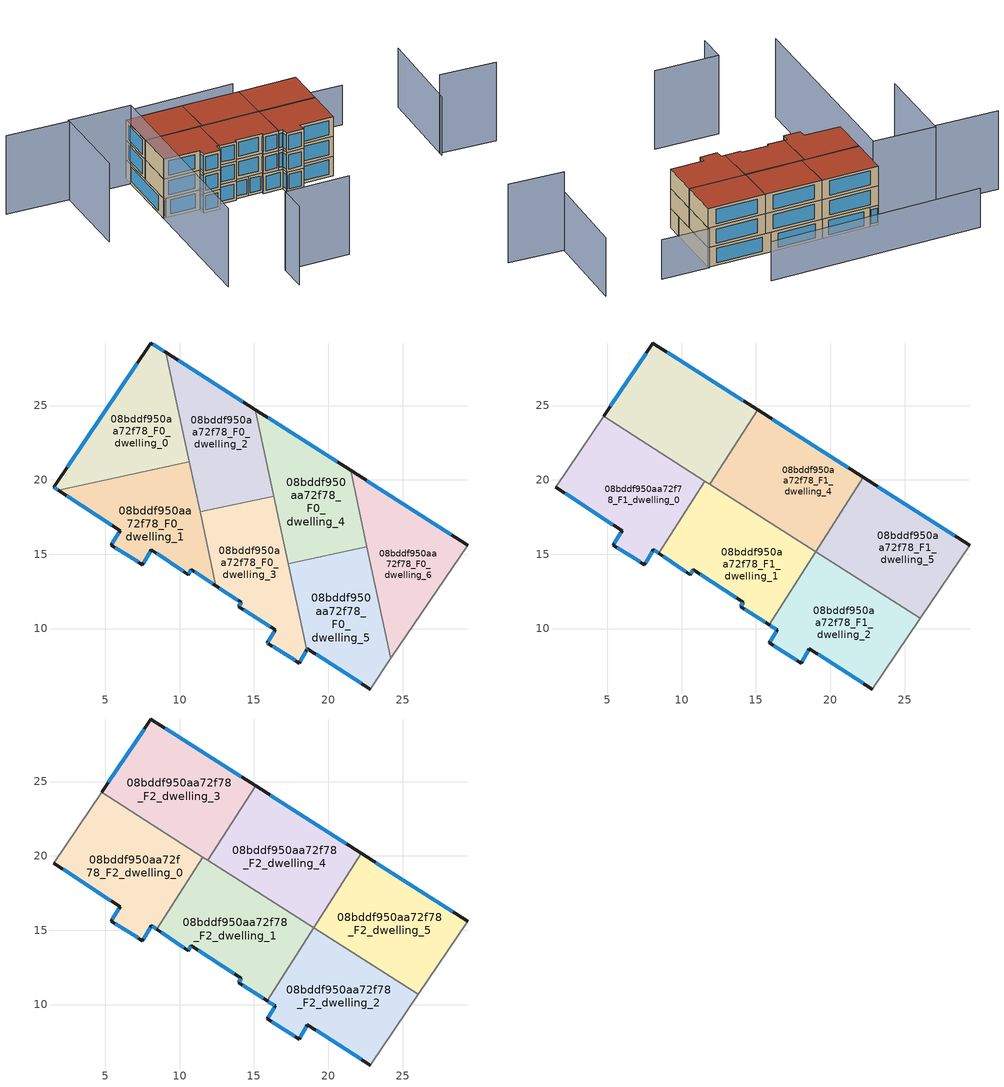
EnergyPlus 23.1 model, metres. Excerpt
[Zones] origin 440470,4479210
08bddf950aa72f78_F0_dwelling_0
 floor ground (EU_floor_Construction): 9.07,28.57 10.66,21.21 1.84,19.32 1.55,19.51 8.08,29.21 z0
 wall outside (EU_wall_Construction): 9.07,28.57 8.08,29.21 1.55,19.51 1.84,19.32 z0:3
 wall to 08bddf950aa72f78_F0_dwelling_1 (EU_wall_Construction): 1.84,19.32 10.66,21.21 z0:3
 wall to 08bddf950aa72f78_F0_dwelling_2 (EU_wall_Construction): 10.66,21.21 9.07,28.57 z0:3
 window (EU_Window_Construction): 8.93,28.66 8.21,29.12 / 1.59,19.48 1.8,19.34 / 7.17,27.86 2.45,20.86 z0.42:2.58
08bddf950aa72f78_F0_dwelling_1
 floor ground (EU_floor_Construction): 10.66,21.21 12.45,12.87 10.79,13.95 10.58,13.62 8.11,15.3 7.5,14.3 5.4,15.62 6,16.57 1.84,19.32 z0
 wall outside (EU_wall_Construction): 1.84,19.32 6,16.57 5.4,15.62 7.5,14.3 8.11,15.3 10.58,13.62 10.79,13.95 12.45,12.87 z0:3
 wall to 08bddf950aa72f78_F0_dwelling_3 (EU_wall_Construction): 12.45,12.87 11.38,17.84 z0:3
 wall to 08bddf950aa72f78_F0_dwelling_2 (EU_wall_Construction): 11.38,17.84 10.66,21.21 z0:3
 window (EU_Window_Construction): 7.58,14.44 8.02,15.16 / 5.69,15.44 7.21,14.48 / 5.92,16.44 5.48,15.75 / 2.42,18.93 5.42,16.95 / 11.02,13.8 12.22,13.02 / 10.61,13.67 10.76,13.91 / 8.45,15.06 10.24,13.86 z0.42:2.58
08bddf950aa72f78_F0_dwelling_2
 floor ground (EU_floor_Construction): 15.08,24.73 16.34,18.91 11.38,17.84 9.07,28.57 z0
 wall outside (EU_wall_Construction): 15.08,24.73 9.07,28.57 z0:3
 wall to 08bddf950aa72f78_F0_dwelling_3 (EU_wall_Construction): 11.38,17.84 16.34,18.91 z0:3
 wall to 08bddf950aa72f78_F0_dwelling_4 (EU_wall_Construction): 16.34,18.91 15.08,24.73 z0:3
 window (EU_Window_Construction): 14.25,25.27 9.91,28.04 z0.42:2.58
 ceiling adiabatic (EU_roof_Construction): 16.34,18.91 15.09,24.68 11.91,19.7 13.96,18.39 z3
08bddf950aa72f78_F0_dwelling_3
 floor ground (EU_floor_Construction): 16.34,18.91 18.56,8.57 18.05,7.68 15.98,8.99 15.89,9.04 16.43,9.9 13.98,11.48 14.15,11.76 12.45,12.87 11.38,17.84 z0
 wall outside (EU_wall_Construction): 12.45,12.87 14.15,11.76 13.98,11.48 16.43,9.9 15.89,9.04 15.98,8.99 18.05,7.68 18.56,8.57 z0:3
 wall to 08bddf950aa72f78_F0_dwelling_5 (EU_wall_Construction): 18.56,8.57 17.31,14.37 z0:3
 wall to 08bddf950aa72f78_F0_dwelling_4 (EU_wall_Construction): 17.31,14.37 16.34,18.91 z0:3
 window (EU_Window_Construction): 12.69,12.72 13.92,11.92 / 18.12,7.8 18.49,8.44 / 16.26,8.81 17.77,7.86 / 15.91,9.03 15.96,9 / 16.35,9.78 15.97,9.16 / 14.32,11.26 16.09,10.12 / 14.13,11.72 14,11.52 z0.42:2.58
 ceiling adiabatic (EU_roof_Construction): 16.84,16.56 16.34,18.91 13.96,18.39 z3
08bddf950aa72f78_F0_dwelling_4
 floor ground (EU_floor_Construction): 21.5,20.63 22.61,15.5 17.31,14.37 15.08,24.73 z0
 wall outside (EU_wall_Construction): 21.5,20.63 15.08,24.73 z0:3
 wall to 08bddf950aa72f78_F0_dwelling_5 (EU_wall_Construction): 17.31,14.37 22.61,15.5 z0:3
 wall to 08bddf950aa72f78_F0_dwelling_6 (EU_wall_Construction): 22.61,15.5 21.5,20.63 z0:3
 window (EU_Window_Construction): 20.61,21.2 15.97,24.16 z0.42:2.58
 ceiling adiabatic (EU_roof_Construction): 22.61,15.5 21.75,19.47 19.01,15.17 19.52,14.84 z3
08bddf950aa72f78_F0_dwelling_5
 floor ground (EU_floor_Construction): 22.61,15.5 24.22,8 22.82,5.93 18.59,8.63 18.56,8.57 17.31,14.37 z0
 wall outside (EU_wall_Construction): 18.59,8.63 22.82,5.93 / 18.59,8.63 18.56,8.57 z0:3
 wall adiabatic (EU_wall_Construction): 22.82,5.93 24.22,8 z0:3
 wall to 08bddf950aa72f78_F0_dwelling_6 (EU_wall_Construction): 24.22,8 22.61,15.5 z0:3
 window (EU_Window_Construction): 19.18,8.26 22.24,6.31 / 18.59,8.62 18.56,8.58 z0.42:2.58
 ceiling adiabatic (EU_roof_Construction): 23.26,12.46 22.61,15.5 19.53,14.84 z3
08bddf950aa72f78_F0_dwelling_6
 floor ground (EU_floor_Construction): 29.38,15.61 24.22,8 21.5,20.63 z0
 wall outside (EU_wall_Construction): 29.38,15.61 21.5,20.63 z0:3
 wall adiabatic (EU_wall_Construction): 24.22,8 29.38,15.61 z0:3
 window (EU_Window_Construction): 28.28,16.3 22.6,19.94 z0.42:2.58
08bddf950aa72f78_F1_dwelling_0
 floor to 08bddf950aa72f78_F0_dwelling_1 (EU_floor_Construction): 10.83,20.39 11.1,19.16 8.47,15.05 8.11,15.3 7.5,14.3 5.4,15.62 6,16.57 1.84,19.32 9.83,21.03 z3
 floor to 08bddf950aa72f78_F0_dwelling_0 (EU_floor_Construction): 9.83,21.03 1.84,19.32 1.55,19.51 4.75,24.27 z3
 floor to 08bddf950aa72f78_F0_dwelling_2 (EU_floor_Construction): 11.58,19.92 11.1,19.16 10.83,20.39 z3
 wall outside (EU_wall_Construction): 1.55,19.51 6,16.57 5.4,15.62 7.5,14.3 8.11,15.3 8.47,15.05 z3:6
 wall adiabatic (EU_wall_Construction): 4.75,24.27 1.55,19.51 z3:6
 wall to 08bddf950aa72f78_F1_dwelling_1 (EU_wall_Construction): 8.47,15.05 11.58,19.92 z3:6
 wall to 08bddf950aa72f78_F1_dwelling_3 (EU_wall_Construction): 11.58,19.92 4.75,24.27 z3:6
 window (EU_Window_Construction): 5.92,16.44 5.48,15.75 / 2.16,19.1 5.38,16.98 / 8.16,15.26 8.42,15.09 / 7.58,14.44 8.02,15.16 / 5.69,15.44 7.21,14.48 z3.42:5.58
08bddf950aa72f78_F1_dwelling_1
 floor to 08bddf950aa72f78_F0_dwelling_3 (EU_floor_Construction): 16.84,16.56 17.62,12.94 15.9,10.24 13.98,11.48 14.15,11.76 12.45,12.87 11.38,17.84 13.96,18.39 z3
 floor to 08bddf950aa72f78_F0_dwelling_1 (EU_floor_Construction): 11.1,19.16 12.45,12.87 10.79,13.95 10.58,13.62 8.47,15.05 z3
 floor to 08bddf950aa72f78_F0_dwelling_5 (EU_floor_Construction): 18.73,14.67 17.62,12.94 17.31,14.37 z3
 floor to 08bddf950aa72f78_F0_dwelling_2 (EU_floor_Construction): 13.96,18.39 11.38,17.84 11.1,19.16 11.58,19.92 z3
 floor to 08bddf950aa72f78_F0_dwelling_4 (EU_floor_Construction): 19.03,15.15 18.73,14.67 17.31,14.37 16.84,16.56 z3
 wall outside (EU_wall_Construction): 8.47,15.05 10.58,13.62 10.79,13.95 14.15,11.76 13.98,11.48 15.9,10.24 z3:6
 wall to 08bddf950aa72f78_F1_dwelling_2 (EU_wall_Construction): 15.9,10.24 19.03,15.16 z3:6
 wall to 08bddf950aa72f78_F1_dwelling_4 (EU_wall_Construction): 19.01,15.17 11.91,19.7 z3:6
 wall to 08bddf950aa72f78_F1_dwelling_3 (EU_wall_Construction): 11.91,19.7 11.58,19.92 z3:6
 wall to 08bddf950aa72f78_F1_dwelling_5 (EU_wall_Construction): 19.03,15.16 19.01,15.17 z3:6
 window (EU_Window_Construction): 10.61,13.67 10.76,13.91 / 8.76,14.85 10.29,13.82 / 14.25,11.3 15.63,10.41 / 14.13,11.72 14,11.52 / 11.25,13.65 13.68,12.07 z3.42:5.58
08bddf950aa72f78_F1_dwelling_2
 floor to 08bddf950aa72f78_F0_dwelling_5 (EU_floor_Construction): 23.26,12.46 24.22,8 22.82,5.93 18.59,8.63 18.56,8.57 17.62,12.94 18.73,14.67 19.53,14.84 z3
 floor to 08bddf950aa72f78_F0_dwelling_3 (EU_floor_Construction): 17.62,12.94 18.56,8.57 18.05,7.68 15.89,9.04 16.43,9.9 15.9,10.24 z3
 floor to 08bddf950aa72f78_F0_dwelling_6 (EU_floor_Construction): 26.04,10.68 24.22,8 23.26,12.46 z3
 floor to 08bddf950aa72f78_F0_dwelling_4 (EU_floor_Construction): 19.53,14.84 18.73,14.67 19.03,15.15 z3
 wall outside (EU_wall_Construction): 15.9,10.24 16.43,9.9 15.89,9.04 18.05,7.68 18.59,8.63 22.82,5.93 z3:6
 wall adiabatic (EU_wall_Construction): 22.82,5.93 26.04,10.68 z3:6
 wall to 08bddf950aa72f78_F1_dwelling_5 (EU_wall_Construction): 26.04,10.68 19.03,15.16 z3:6
 window (EU_Window_Construction): 15.97,10.19 16.35,9.95 / 19.18,8.26 22.24,6.31 / 18.13,7.81 18.52,8.5 / 16.19,8.85 17.75,7.87 / 16.35,9.78 15.97,9.16 z3.42:5.58
08bddf950aa72f78_F1_dwelling_3
 floor to 08bddf950aa72f78_F0_dwelling_0 (EU_floor_Construction): 9.07,28.57 10.66,21.21 9.83,21.03 4.75,24.27 8.08,29.21 z3
 floor to 08bddf950aa72f78_F0_dwelling_2 (EU_floor_Construction): 15.08,24.73 15.09,24.68 11.91,19.7 10.83,20.39 9.07,28.57 z3
 floor to 08bddf950aa72f78_F0_dwelling_1 (EU_floor_Construction): 10.66,21.21 10.83,20.39 9.83,21.03 z3
 wall outside (EU_wall_Construction): 15.11,24.71 8.08,29.21 4.75,24.27 z3:6
 wall to 08bddf950aa72f78_F1_dwelling_4 (EU_wall_Construction): 11.91,19.7 15.11,24.71 z3:6
 window (EU_Window_Construction): 7.61,28.52 5.22,24.96 / 14.14,25.34 9.05,28.58 z3.42:5.58
08bddf950aa72f78_F1_dwelling_4
 floor to 08bddf950aa72f78_F0_dwelling_4 (EU_floor_Construction): 21.5,20.63 21.75,19.47 19.01,15.17 16.84,16.56 15.09,24.68 15.11,24.71 z3
 floor adiabatic (EU_floor_Construction): 15.09,24.68 16.84,16.56 11.91,19.7 z3
 floor to 08bddf950aa72f78_F0_dwelling_6 (EU_floor_Construction): 22.21,20.18 21.75,19.47 21.5,20.63 z3
 wall outside (EU_wall_Construction): 22.21,20.18 15.11,24.71 z3:6
 wall to 08bddf950aa72f78_F1_dwelling_5 (EU_wall_Construction): 19.01,15.17 22.21,20.18 z3:6
 window (EU_Window_Construction): 21.23,20.81 16.1,24.08 z3.42:5.58
08bddf950aa72f78_F1_dwelling_5
 floor to 08bddf950aa72f78_F0_dwelling_6 (EU_floor_Construction): 29.38,15.61 26.04,10.68 23.26,12.46 21.75,19.47 22.21,20.18 z3
 floor adiabatic (EU_floor_Construction): 21.75,19.47 23.26,12.46 19.01,15.17 z3
 wall outside (EU_wall_Construction): 29.38,15.61 22.21,20.18 z3:6
 wall adiabatic (EU_wall_Construction): 26.04,10.68 29.38,15.61 z3:6
 window (EU_Window_Construction): 28.38,16.24 23.2,19.55 z3.42:5.58
08bddf950aa72f78_F2_dwelling_0
 floor to 08bddf950aa72f78_F1_dwelling_0 (EU_floor_Construction): 11.58,19.92 8.47,15.05 8.11,15.3 7.5,14.3 5.4,15.62 6,16.57 1.55,19.51 4.75,24.27 z6
 wall outside (EU_wall_Construction): 1.55,19.51 6,16.57 5.4,15.62 7.5,14.3 8.11,15.3 8.47,15.05 z6:9
 wall adiabatic (EU_wall_Construction): 4.75,24.27 1.55,19.51 z6:9
 wall to 08bddf950aa72f78_F2_dwelling_1 (EU_wall_Construction): 8.47,15.05 11.58,19.92 z6:9
 wall to 08bddf950aa72f78_F2_dwelling_3 (EU_wall_Construction): 11.58,19.92 4.75,24.27 z6:9
 window (EU_Window_Construction): 5.92,16.44 5.48,15.75 / 2.16,19.1 5.38,16.98 / 8.16,15.26 8.42,15.09 / 7.58,14.44 8.02,15.16 / 5.69,15.44 7.21,14.48 z6.42:8.58
 roof outside (EU_roof_Construction): 8.47,15.05 11.58,19.92 4.75,24.27 1.55,19.51 6,16.57 5.4,15.62 7.5,14.3 8.11,15.3 z9
08bddf950aa72f78_F2_dwelling_1
 floor to 08bddf950aa72f78_F1_dwelling_1 (EU_floor_Construction): 19.03,15.16 15.9,10.24 13.98,11.48 14.15,11.76 10.79,13.95 10.58,13.62 8.47,15.05 11.58,19.92 z6
 wall outside (EU_wall_Construction): 8.47,15.05 10.58,13.62 10.79,13.95 14.15,11.76 13.98,11.48 15.9,10.24 z6:9
 wall to 08bddf950aa72f78_F2_dwelling_2 (EU_wall_Construction): 15.9,10.24 19.03,15.16 z6:9
 wall to 08bddf950aa72f78_F2_dwelling_4 (EU_wall_Construction): 19.01,15.17 11.91,19.7 z6:9
 wall to 08bddf950aa72f78_F2_dwelling_3 (EU_wall_Construction): 11.91,19.7 11.58,19.92 z6:9
 wall to 08bddf950aa72f78_F2_dwelling_5 (EU_wall_Construction): 19.03,15.16 19.01,15.17 z6:9
 window (EU_Window_Construction): 10.61,13.67 10.76,13.91 / 8.76,14.85 10.29,13.82 / 14.25,11.3 15.63,10.41 / 14.13,11.72 14,11.52 / 11.25,13.65 13.68,12.07 z6.42:8.58
 roof outside (EU_roof_Construction): 15.9,10.24 19.03,15.16 11.58,19.92 8.47,15.05 10.58,13.62 10.79,13.95 14.15,11.76 13.98,11.48 z9
08bddf950aa72f78_F2_dwelling_2
 floor to 08bddf950aa72f78_F1_dwelling_2 (EU_floor_Construction): 26.04,10.68 22.82,5.93 18.59,8.63 18.05,7.68 15.89,9.04 16.43,9.9 15.9,10.24 19.03,15.16 z6
 wall outside (EU_wall_Construction): 15.9,10.24 16.43,9.9 15.89,9.04 18.05,7.68 18.59,8.63 22.82,5.93 z6:9
 wall adiabatic (EU_wall_Construction): 22.82,5.93 26.04,10.68 z6:9
 wall to 08bddf950aa72f78_F2_dwelling_5 (EU_wall_Construction): 26.04,10.68 19.03,15.16 z6:9
 window (EU_Window_Construction): 15.97,10.19 16.35,9.95 / 19.18,8.26 22.24,6.31 / 18.13,7.81 18.52,8.5 / 16.19,8.85 17.75,7.87 / 16.35,9.78 15.97,9.16 z6.42:8.58
 roof outside (EU_roof_Construction): 22.82,5.93 26.04,10.68 19.03,15.16 15.9,10.24 16.43,9.9 15.89,9.04 18.05,7.68 18.59,8.63 z9
08bddf950aa72f78_F2_dwelling_3
 floor to 08bddf950aa72f78_F1_dwelling_3 (EU_floor_Construction): 15.11,24.71 11.91,19.7 4.75,24.27 8.08,29.21 z6
 wall outside (EU_wall_Construction): 15.11,24.71 8.08,29.21 4.75,24.27 z6:9
 wall to 08bddf950aa72f78_F2_dwelling_4 (EU_wall_Construction): 11.91,19.7 15.11,24.71 z6:9
 window (EU_Window_Construction): 7.61,28.52 5.22,24.96 / 14.14,25.34 9.05,28.58 z6.42:8.58
 roof outside (EU_roof_Construction): 11.91,19.7 15.11,24.71 8.08,29.21 4.75,24.27 z9
08bddf950aa72f78_F2_dwelling_4
 floor to 08bddf950aa72f78_F1_dwelling_4 (EU_floor_Construction): 22.21,20.18 19.01,15.17 11.91,19.7 15.11,24.71 z6
 wall outside (EU_wall_Construction): 22.21,20.18 15.11,24.71 z6:9
 wall to 08bddf950aa72f78_F2_dwelling_5 (EU_wall_Construction): 19.01,15.17 22.21,20.18 z6:9
 window (EU_Window_Construction): 21.23,20.81 16.1,24.08 z6.42:8.58
 roof outside (EU_roof_Construction): 19.01,15.17 22.21,20.18 15.11,24.71 11.91,19.7 z9
08bddf950aa72f78_F2_dwelling_5
 floor to 08bddf950aa72f78_F1_dwelling_5 (EU_floor_Construction): 29.38,15.61 26.04,10.68 19.01,15.17 22.21,20.18 z6
 wall outside (EU_wall_Construction): 29.38,15.61 22.21,20.18 z6:9
 wall adiabatic (EU_wall_Construction): 26.04,10.68 29.38,15.61 z6:9
 window (EU_Window_Construction): 28.38,16.24 23.2,19.55 z6.42:8.58
 roof outside (EU_roof_Construction): 26.04,10.68 29.38,15.61 22.21,20.18 19.01,15.17 z9
shading: 35.21,-3.19 41.87,-7.9 / -4.51,-5.06 -2.13,-1.42 / -2.13,-1.42 5.81,-6.6 / -0.38,33.09 7.24,27.93 / 7.24,27.93 -9.75,2.81 / -8.22,38.04 -0.53,32.8 / -0.53,32.8 -7.51,22.56 z0:12; 34.83,-3.73 42.94,7.85 z0:9; 29.41,15.78 35.17,11.89 / 28.16,24.65 1.7,41.19 z0:6
[Building]
EU S2 Campaign: North Axis=0; Terrain=City; Solar Distribution=FullExterior
[Site:Location]
Madrid: Latitude=40.5; Longitude=-3.5; Time Zone=1; Elevation=609
[SizingPeriod:WeatherFileDays]
AnnualSizingPeriod: Begin Month=1; Begin Day of Month=1; End Month=12; End Day of Month=31; Day of Week for Start Day=Monday; Use Weather File Daylight Saving Period=No; Use Weather File Rain and Snow Indicators=No
[MATERIAL]
EU_InternalMass_Material: Roughness=MediumRough; Thickness=0.1; Conductivity=1; Density=1800; Specific Heat=900; Thermal Absorptance=0.9; Solar Absorptance=0.7; Visible Absorptance=0.7
[MATERIAL:NOMASS] Roughness=MediumRough; Thermal Absorptance=0.9; Solar Absorptance=0.7; Visible Absorptance=0.7
Name | Thermal Resistance
EU_wall_NoMass | 1.60022
EU_roof_NoMass | 1.57597
EU_floor_NoMass | 0.470652
[WINDOWMATERIAL:SIMPLEGLAZINGSYSTEM]
EU_Window_SimpleGlazing: UFactor=3.28802; Solar Heat Gain Coefficient=0.85; Visible Transmittance=0.85
[CONSTRUCTION]
EU_wall_Construction: EU_wall_NoMass
EU_roof_Construction: EU_roof_NoMass
EU_floor_Construction: EU_floor_NoMass
EU_InternalMass_Construction: EU_InternalMass_Material
EU_Window_Construction: EU_Window_SimpleGlazing
[ZONE] Type=1; Multiplier=1; Ceiling Height=autocalculate; Floor Area=autocalculate; Part of Total Floor Area=Yes
Name | Volume
08bddf950aa72f78_F0_dwelling_0 | 128.746
08bddf950aa72f78_F1_dwelling_0; 08bddf950aa72f78_F2_dwelling_0 | 150.205
08bddf950aa72f78_F0_dwelling_1 | 128.739
08bddf950aa72f78_F1_dwelling_1; 08bddf950aa72f78_F2_dwelling_1 | 150.199
08bddf950aa72f78_F0_dwelling_2; 08bddf950aa72f78_F0_dwelling_3 | 128.751
08bddf950aa72f78_F1_dwelling_2; 08bddf950aa72f78_F2_dwelling_2 | 150.216
08bddf950aa72f78_F1_dwelling_3; 08bddf950aa72f78_F2_dwelling_3 | 150.204
08bddf950aa72f78_F0_dwelling_4 | 128.742
08bddf950aa72f78_F1_dwelling_4; 08bddf950aa72f78_F2_dwelling_4 | 150.197
08bddf950aa72f78_F0_dwelling_5 | 128.745
08bddf950aa72f78_F1_dwelling_5; 08bddf950aa72f78_F2_dwelling_5 | 150.2
08bddf950aa72f78_F0_dwelling_6 | 128.744
[INTERNALMASS] Construction=EU_InternalMass_Construction
Name | Zone or ZoneList | Surface Area
08bddf950aa72f78_F0_dwelling_0_EU_InternalMass | 08bddf950aa72f78_F0_dwelling_0 | 42.917
08bddf950aa72f78_F0_dwelling_1_EU_InternalMass | 08bddf950aa72f78_F0_dwelling_1 | 42.9134
08bddf950aa72f78_F0_dwelling_2_EU_InternalMass | 08bddf950aa72f78_F0_dwelling_2 | 42.916
08bddf950aa72f78_F0_dwelling_3_EU_InternalMass | 08bddf950aa72f78_F0_dwelling_3 | 42.9169
08bddf950aa72f78_F0_dwelling_4_EU_InternalMass | 08bddf950aa72f78_F0_dwelling_4 | 42.9134
08bddf950aa72f78_F0_dwelling_5_EU_InternalMass | 08bddf950aa72f78_F0_dwelling_5 | 42.9152
08bddf950aa72f78_F0_dwelling_6_EU_InternalMass | 08bddf950aa72f78_F0_dwelling_6 | 42.9149
08bddf950aa72f78_F1_dwelling_0_EU_InternalMass | 08bddf950aa72f78_F1_dwelling_0 | 50.0684
08bddf950aa72f78_F1_dwelling_1_EU_InternalMass | 08bddf950aa72f78_F1_dwelling_1 | 50.0662
08bddf950aa72f78_F1_dwelling_2_EU_InternalMass | 08bddf950aa72f78_F1_dwelling_2 | 50.072
08bddf950aa72f78_F1_dwelling_3_EU_InternalMass | 08bddf950aa72f78_F1_dwelling_3 | 50.0682
08bddf950aa72f78_F1_dwelling_4_EU_InternalMass | 08bddf950aa72f78_F1_dwelling_4 | 50.0657
08bddf950aa72f78_F1_dwelling_5_EU_InternalMass | 08bddf950aa72f78_F1_dwelling_5 | 50.0666
08bddf950aa72f78_F2_dwelling_0_EU_InternalMass | 08bddf950aa72f78_F2_dwelling_0 | 50.0684
08bddf950aa72f78_F2_dwelling_1_EU_InternalMass | 08bddf950aa72f78_F2_dwelling_1 | 50.0662
08bddf950aa72f78_F2_dwelling_2_EU_InternalMass | 08bddf950aa72f78_F2_dwelling_2 | 50.072
08bddf950aa72f78_F2_dwelling_3_EU_InternalMass | 08bddf950aa72f78_F2_dwelling_3 | 50.0682
08bddf950aa72f78_F2_dwelling_4_EU_InternalMass | 08bddf950aa72f78_F2_dwelling_4 | 50.0657
08bddf950aa72f78_F2_dwelling_5_EU_InternalMass | 08bddf950aa72f78_F2_dwelling_5 | 50.0666
[OTHEREQUIPMENT] Fuel Type=Electricity; Design Level Calculation Method=Watts/Area; Power per Zone Floor Area=1; Fraction Latent=0; Fraction Radiant=0; Fraction Lost=0; Carbon Dioxide Generation Rate=0; EndUse Subcategory=EU_Step8_InternalGains
Name | Zone or ZoneList or Space or SpaceList | Schedule
EU_Step8_InternalGain_08bddf950aa72f78_F0_dwelling_0_f000 | 08bddf950aa72f78_F0_dwelling_0 | EU_Step8_GainSchedule_08bddf950aa72f78_F0_dwelling_0_f000
EU_Step8_InternalGain_08bddf950aa72f78_F0_dwelling_1_f000 | 08bddf950aa72f78_F0_dwelling_1 | EU_Step8_GainSchedule_08bddf950aa72f78_F0_dwelling_1_f000
EU_Step8_InternalGain_08bddf950aa72f78_F0_dwelling_2_f000 | 08bddf950aa72f78_F0_dwelling_2 | EU_Step8_GainSchedule_08bddf950aa72f78_F0_dwelling_2_f000
EU_Step8_InternalGain_08bddf950aa72f78_F0_dwelling_3_f000 | 08bddf950aa72f78_F0_dwelling_3 | EU_Step8_GainSchedule_08bddf950aa72f78_F0_dwelling_3_f000
EU_Step8_InternalGain_08bddf950aa72f78_F0_dwelling_4_f000 | 08bddf950aa72f78_F0_dwelling_4 | EU_Step8_GainSchedule_08bddf950aa72f78_F0_dwelling_4_f000
EU_Step8_InternalGain_08bddf950aa72f78_F0_dwelling_5_f000 | 08bddf950aa72f78_F0_dwelling_5 | EU_Step8_GainSchedule_08bddf950aa72f78_F0_dwelling_5_f000
EU_Step8_InternalGain_08bddf950aa72f78_F0_dwelling_6_f000 | 08bddf950aa72f78_F0_dwelling_6 | EU_Step8_GainSchedule_08bddf950aa72f78_F0_dwelling_6_f000
EU_Step8_InternalGain_08bddf950aa72f78_F1_dwelling_0_f000 | 08bddf950aa72f78_F1_dwelling_0 | EU_Step8_GainSchedule_08bddf950aa72f78_F1_dwelling_0_f000
EU_Step8_InternalGain_08bddf950aa72f78_F1_dwelling_1_f000 | 08bddf950aa72f78_F1_dwelling_1 | EU_Step8_GainSchedule_08bddf950aa72f78_F1_dwelling_1_f000
EU_Step8_InternalGain_08bddf950aa72f78_F1_dwelling_2_f000 | 08bddf950aa72f78_F1_dwelling_2 | EU_Step8_GainSchedule_08bddf950aa72f78_F1_dwelling_2_f000
EU_Step8_InternalGain_08bddf950aa72f78_F1_dwelling_3_f000 | 08bddf950aa72f78_F1_dwelling_3 | EU_Step8_GainSchedule_08bddf950aa72f78_F1_dwelling_3_f000
EU_Step8_InternalGain_08bddf950aa72f78_F1_dwelling_4_f000 | 08bddf950aa72f78_F1_dwelling_4 | EU_Step8_GainSchedule_08bddf950aa72f78_F1_dwelling_4_f000
EU_Step8_InternalGain_08bddf950aa72f78_F1_dwelling_5_f000 | 08bddf950aa72f78_F1_dwelling_5 | EU_Step8_GainSchedule_08bddf950aa72f78_F1_dwelling_5_f000
EU_Step8_InternalGain_08bddf950aa72f78_F2_dwelling_0_f000 | 08bddf950aa72f78_F2_dwelling_0 | EU_Step8_GainSchedule_08bddf950aa72f78_F2_dwelling_0_f000
EU_Step8_InternalGain_08bddf950aa72f78_F2_dwelling_1_f000 | 08bddf950aa72f78_F2_dwelling_1 | EU_Step8_GainSchedule_08bddf950aa72f78_F2_dwelling_1_f000
EU_Step8_InternalGain_08bddf950aa72f78_F2_dwelling_2_f000 | 08bddf950aa72f78_F2_dwelling_2 | EU_Step8_GainSchedule_08bddf950aa72f78_F2_dwelling_2_f000
EU_Step8_InternalGain_08bddf950aa72f78_F2_dwelling_3_f000 | 08bddf950aa72f78_F2_dwelling_3 | EU_Step8_GainSchedule_08bddf950aa72f78_F2_dwelling_3_f000
EU_Step8_InternalGain_08bddf950aa72f78_F2_dwelling_4_f000 | 08bddf950aa72f78_F2_dwelling_4 | EU_Step8_GainSchedule_08bddf950aa72f78_F2_dwelling_4_f000
EU_Step8_InternalGain_08bddf950aa72f78_F2_dwelling_5_f000 | 08bddf950aa72f78_F2_dwelling_5 | EU_Step8_GainSchedule_08bddf950aa72f78_F2_dwelling_5_f000
[ZONEVENTILATION:DESIGNFLOWRATE] Schedule=EU_AlwaysOn; Design Flow Rate Calculation Method=AirChanges/Hour; Air Changes per Hour=0.480704; Ventilation Type=Natural; Fan Pressure Rise=0; Fan Total Efficiency=1; Constant Term Coefficient=1; Temperature Term Coefficient=0; Velocity Term Coefficient=0; Velocity Squared Term Coefficient=0; Minimum Indoor Temperature=-100; Maximum Indoor Temperature=100; Delta Temperature=-100; Minimum Outdoor Temperature=-100; Maximum Outdoor Temperature=100; Maximum Wind Speed=40
Name | Zone or ZoneList or Space or SpaceList
EU_ConstantAir_08bddf950aa72f78_F0_dwelling_0 | 08bddf950aa72f78_F0_dwelling_0
EU_ConstantAir_08bddf950aa72f78_F0_dwelling_1 | 08bddf950aa72f78_F0_dwelling_1
EU_ConstantAir_08bddf950aa72f78_F0_dwelling_2 | 08bddf950aa72f78_F0_dwelling_2
EU_ConstantAir_08bddf950aa72f78_F0_dwelling_3 | 08bddf950aa72f78_F0_dwelling_3
EU_ConstantAir_08bddf950aa72f78_F0_dwelling_4 | 08bddf950aa72f78_F0_dwelling_4
EU_ConstantAir_08bddf950aa72f78_F0_dwelling_5 | 08bddf950aa72f78_F0_dwelling_5
EU_ConstantAir_08bddf950aa72f78_F0_dwelling_6 | 08bddf950aa72f78_F0_dwelling_6
EU_ConstantAir_08bddf950aa72f78_F1_dwelling_0 | 08bddf950aa72f78_F1_dwelling_0
EU_ConstantAir_08bddf950aa72f78_F1_dwelling_1 | 08bddf950aa72f78_F1_dwelling_1
EU_ConstantAir_08bddf950aa72f78_F1_dwelling_2 | 08bddf950aa72f78_F1_dwelling_2
EU_ConstantAir_08bddf950aa72f78_F1_dwelling_3 | 08bddf950aa72f78_F1_dwelling_3
EU_ConstantAir_08bddf950aa72f78_F1_dwelling_4 | 08bddf950aa72f78_F1_dwelling_4
EU_ConstantAir_08bddf950aa72f78_F1_dwelling_5 | 08bddf950aa72f78_F1_dwelling_5
EU_ConstantAir_08bddf950aa72f78_F2_dwelling_0 | 08bddf950aa72f78_F2_dwelling_0
EU_ConstantAir_08bddf950aa72f78_F2_dwelling_1 | 08bddf950aa72f78_F2_dwelling_1
EU_ConstantAir_08bddf950aa72f78_F2_dwelling_2 | 08bddf950aa72f78_F2_dwelling_2
EU_ConstantAir_08bddf950aa72f78_F2_dwelling_3 | 08bddf950aa72f78_F2_dwelling_3
EU_ConstantAir_08bddf950aa72f78_F2_dwelling_4 | 08bddf950aa72f78_F2_dwelling_4
EU_ConstantAir_08bddf950aa72f78_F2_dwelling_5 | 08bddf950aa72f78_F2_dwelling_5
[HVACTEMPLATE:THERMOSTAT] Constant Heating Setpoint=20; Constant Cooling Setpoint=50
EU_HeatOnly_08bddf950aa72f78_F0_dwelling_0; EU_HeatOnly_08bddf950aa72f78_F0_dwelling_1; EU_HeatOnly_08bddf950aa72f78_F0_dwelling_2; EU_HeatOnly_08bddf950aa72f78_F0_dwelling_3; EU_HeatOnly_08bddf950aa72f78_F0_dwelling_4; EU_HeatOnly_08bddf950aa72f78_F0_dwelling_5; EU_HeatOnly_08bddf950aa72f78_F0_dwelling_6; EU_HeatOnly_08bddf950aa72f78_F1_dwelling_0; EU_HeatOnly_08bddf950aa72f78_F1_dwelling_1; EU_HeatOnly_08bddf950aa72f78_F1_dwelling_2; EU_HeatOnly_08bddf950aa72f78_F1_dwelling_3; EU_HeatOnly_08bddf950aa72f78_F1_dwelling_4; EU_HeatOnly_08bddf950aa72f78_F1_dwelling_5; EU_HeatOnly_08bddf950aa72f78_F2_dwelling_0; EU_HeatOnly_08bddf950aa72f78_F2_dwelling_1; EU_HeatOnly_08bddf950aa72f78_F2_dwelling_2; EU_HeatOnly_08bddf950aa72f78_F2_dwelling_3; EU_HeatOnly_08bddf950aa72f78_F2_dwelling_4; EU_HeatOnly_08bddf950aa72f78_F2_dwelling_5
[HVACTEMPLATE:ZONE:IDEALLOADSAIRSYSTEM] System Availability Schedule=EU_AlwaysOn; Maximum Heating Supply Air Temperature=50; Minimum Cooling Supply Air Temperature=13; Maximum Heating Supply Air Humidity Ratio=0.0156; Minimum Cooling Supply Air Humidity Ratio=0.0077; Heating Limit=NoLimit; Cooling Limit=NoLimit; Heating Availability Schedule=EU_AlwaysOn; Cooling Availability Schedule=EU_CoolingOff; Dehumidification Control Type=ConstantSensibleHeatRatio; Cooling Sensible Heat Ratio=0.7; Dehumidification Setpoint=60; Humidification Control Type=None; Humidification Setpoint=30; Outdoor Air Method=None; Outdoor Air Flow Rate per Person=0.00944; Outdoor Air Flow Rate per Zone Floor Area=0; Outdoor Air Flow Rate per Zone=0; Demand Controlled Ventilation Type=None; Outdoor Air Economizer Type=NoEconomizer; Heat Recovery Type=None; Sensible Heat Recovery Effectiveness=0.7; Latent Heat Recovery Effectiveness=0.65
Name | Template Thermostat
08bddf950aa72f78_F0_dwelling_0 | EU_HeatOnly_08bddf950aa72f78_F0_dwelling_0
08bddf950aa72f78_F0_dwelling_1 | EU_HeatOnly_08bddf950aa72f78_F0_dwelling_1
08bddf950aa72f78_F0_dwelling_2 | EU_HeatOnly_08bddf950aa72f78_F0_dwelling_2
08bddf950aa72f78_F0_dwelling_3 | EU_HeatOnly_08bddf950aa72f78_F0_dwelling_3
08bddf950aa72f78_F0_dwelling_4 | EU_HeatOnly_08bddf950aa72f78_F0_dwelling_4
08bddf950aa72f78_F0_dwelling_5 | EU_HeatOnly_08bddf950aa72f78_F0_dwelling_5
08bddf950aa72f78_F0_dwelling_6 | EU_HeatOnly_08bddf950aa72f78_F0_dwelling_6
08bddf950aa72f78_F1_dwelling_0 | EU_HeatOnly_08bddf950aa72f78_F1_dwelling_0
08bddf950aa72f78_F1_dwelling_1 | EU_HeatOnly_08bddf950aa72f78_F1_dwelling_1
08bddf950aa72f78_F1_dwelling_2 | EU_HeatOnly_08bddf950aa72f78_F1_dwelling_2
08bddf950aa72f78_F1_dwelling_3 | EU_HeatOnly_08bddf950aa72f78_F1_dwelling_3
08bddf950aa72f78_F1_dwelling_4 | EU_HeatOnly_08bddf950aa72f78_F1_dwelling_4
08bddf950aa72f78_F1_dwelling_5 | EU_HeatOnly_08bddf950aa72f78_F1_dwelling_5
08bddf950aa72f78_F2_dwelling_0 | EU_HeatOnly_08bddf950aa72f78_F2_dwelling_0
08bddf950aa72f78_F2_dwelling_1 | EU_HeatOnly_08bddf950aa72f78_F2_dwelling_1
08bddf950aa72f78_F2_dwelling_2 | EU_HeatOnly_08bddf950aa72f78_F2_dwelling_2
08bddf950aa72f78_F2_dwelling_3 | EU_HeatOnly_08bddf950aa72f78_F2_dwelling_3
08bddf950aa72f78_F2_dwelling_4 | EU_HeatOnly_08bddf950aa72f78_F2_dwelling_4
08bddf950aa72f78_F2_dwelling_5 | EU_HeatOnly_08bddf950aa72f78_F2_dwelling_5
[SIZING:ZONE] Zone Cooling Design Supply Air Temperature Input Method=SupplyAirTemperature; Zone Cooling Design Supply Air Temperature=13; Zone Heating Design Supply Air Temperature Input Method=SupplyAirTemperature; Zone Heating Design Supply Air Temperature=50; Zone Cooling Design Supply Air Humidity Ratio=0.008; Zone Heating Design Supply Air Humidity Ratio=0.008; Cooling Design Air Flow Method=DesignDay; Cooling Design Air Flow Rate=0; Cooling Minimum Air Flow per Zone Floor Area=0.000762; Cooling Minimum Air Flow=0; Cooling Minimum Air Flow Fraction=0.2; Heating Design Air Flow Method=DesignDay; Heating Design Air Flow Rate=0; Heating Maximum Air Flow per Zone Floor Area=0.002032; Heating Maximum Air Flow=0.141576; Heating Maximum Air Flow Fraction=0.3; Account for Dedicated Outdoor Air System=No; Dedicated Outdoor Air System Control Strategy=NeutralSupplyAir; Dedicated Outdoor Air Low Setpoint Temperature for Design=autosize; Dedicated Outdoor Air High Setpoint Temperature for Design=autosize; Zone Load Sizing Method=Sensible Load Only No Latent Load; Zone Latent Cooling Design Supply Air Humidity Ratio Input Method=HumidityRatioDifference; Zone Cooling Design Supply Air Humidity Ratio Difference=0.005; Zone Latent Heating Design Supply Air Humidity Ratio Input Method=HumidityRatioDifference; Zone Humidification Design Supply Air Humidity Ratio Difference=0.005
08bddf950aa72f78_F0_dwelling_0; 08bddf950aa72f78_F0_dwelling_1; 08bddf950aa72f78_F0_dwelling_2; 08bddf950aa72f78_F0_dwelling_3; 08bddf950aa72f78_F0_dwelling_4; 08bddf950aa72f78_F0_dwelling_5; 08bddf950aa72f78_F0_dwelling_6; 08bddf950aa72f78_F1_dwelling_0; 08bddf950aa72f78_F1_dwelling_1; 08bddf950aa72f78_F1_dwelling_2; 08bddf950aa72f78_F1_dwelling_3; 08bddf950aa72f78_F1_dwelling_4; 08bddf950aa72f78_F1_dwelling_5; 08bddf950aa72f78_F2_dwelling_0; 08bddf950aa72f78_F2_dwelling_1; 08bddf950aa72f78_F2_dwelling_2; 08bddf950aa72f78_F2_dwelling_3; 08bddf950aa72f78_F2_dwelling_4; 08bddf950aa72f78_F2_dwelling_5
[SCHEDULE:CONSTANT]
Name | Hourly Value
EU_AlwaysOn | 1
EU_CoolingOff | 0
[SCHEDULE:FILE] Column Number=1; Rows to Skip at Top=0; Number of Hours of Data=8760; Column Separator=Comma; Interpolate to Timestep=No; Minutes per Item=60; Adjust Schedule for Daylight Savings=Yes
Name | File
EU_Step8_GainSchedule_08bddf950aa72f78_F0_dwelling_0_f000 | ../../schedules/08bddf950aa72f78/08bddf950aa72f78_F0_dwelling_0_f000_gain.csv
EU_Step8_GainSchedule_08bddf950aa72f78_F0_dwelling_1_f000 | ../../schedules/08bddf950aa72f78/08bddf950aa72f78_F0_dwelling_1_f000_gain.csv
EU_Step8_GainSchedule_08bddf950aa72f78_F0_dwelling_2_f000 | ../../schedules/08bddf950aa72f78/08bddf950aa72f78_F0_dwelling_2_f000_gain.csv
EU_Step8_GainSchedule_08bddf950aa72f78_F0_dwelling_3_f000 | ../../schedules/08bddf950aa72f78/08bddf950aa72f78_F0_dwelling_3_f000_gain.csv
EU_Step8_GainSchedule_08bddf950aa72f78_F0_dwelling_4_f000 | ../../schedules/08bddf950aa72f78/08bddf950aa72f78_F0_dwelling_4_f000_gain.csv
EU_Step8_GainSchedule_08bddf950aa72f78_F0_dwelling_5_f000 | ../../schedules/08bddf950aa72f78/08bddf950aa72f78_F0_dwelling_5_f000_gain.csv
EU_Step8_GainSchedule_08bddf950aa72f78_F0_dwelling_6_f000 | ../../schedules/08bddf950aa72f78/08bddf950aa72f78_F0_dwelling_6_f000_gain.csv
EU_Step8_GainSchedule_08bddf950aa72f78_F1_dwelling_0_f000 | ../../schedules/08bddf950aa72f78/08bddf950aa72f78_F1_dwelling_0_f000_gain.csv
EU_Step8_GainSchedule_08bddf950aa72f78_F1_dwelling_1_f000 | ../../schedules/08bddf950aa72f78/08bddf950aa72f78_F1_dwelling_1_f000_gain.csv
EU_Step8_GainSchedule_08bddf950aa72f78_F1_dwelling_2_f000 | ../../schedules/08bddf950aa72f78/08bddf950aa72f78_F1_dwelling_2_f000_gain.csv
EU_Step8_GainSchedule_08bddf950aa72f78_F1_dwelling_3_f000 | ../../schedules/08bddf950aa72f78/08bddf950aa72f78_F1_dwelling_3_f000_gain.csv
EU_Step8_GainSchedule_08bddf950aa72f78_F1_dwelling_4_f000 | ../../schedules/08bddf950aa72f78/08bddf950aa72f78_F1_dwelling_4_f000_gain.csv
EU_Step8_GainSchedule_08bddf950aa72f78_F1_dwelling_5_f000 | ../../schedules/08bddf950aa72f78/08bddf950aa72f78_F1_dwelling_5_f000_gain.csv
EU_Step8_GainSchedule_08bddf950aa72f78_F2_dwelling_0_f000 | ../../schedules/08bddf950aa72f78/08bddf950aa72f78_F2_dwelling_0_f000_gain.csv
EU_Step8_GainSchedule_08bddf950aa72f78_F2_dwelling_1_f000 | ../../schedules/08bddf950aa72f78/08bddf950aa72f78_F2_dwelling_1_f000_gain.csv
EU_Step8_GainSchedule_08bddf950aa72f78_F2_dwelling_2_f000 | ../../schedules/08bddf950aa72f78/08bddf950aa72f78_F2_dwelling_2_f000_gain.csv
EU_Step8_GainSchedule_08bddf950aa72f78_F2_dwelling_3_f000 | ../../schedules/08bddf950aa72f78/08bddf950aa72f78_F2_dwelling_3_f000_gain.csv
EU_Step8_GainSchedule_08bddf950aa72f78_F2_dwelling_4_f000 | ../../schedules/08bddf950aa72f78/08bddf950aa72f78_F2_dwelling_4_f000_gain.csv
EU_Step8_GainSchedule_08bddf950aa72f78_F2_dwelling_5_f000 | ../../schedules/08bddf950aa72f78/08bddf950aa72f78_F2_dwelling_5_f000_gain.csv
